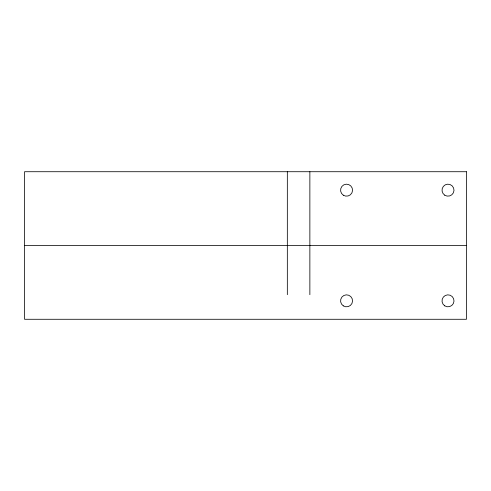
<?xml version="1.0" encoding="UTF-8"?>
<svg xmlns="http://www.w3.org/2000/svg" width="491" height="491" viewBox="0 0 491 491"><rect width="100%" height="100%" fill="white"/><g stroke="black" fill="none" stroke-linecap="round" stroke-linejoin="round"><path stroke-width="0.74" d="M24.55 245.5L466.45 245.5M309.864 171.721L309.864 294.686M287.333 171.721L287.333 294.686M466.45 171.721L24.55 171.721L24.55 319.279L466.45 319.279L466.45 171.721M343.301 195.197A5.996 5.996 0 0 0 352.55 190.477A5.996 5.996 0 0 0 343.835 184.831A5.996 5.996 0 0 0 343.301 195.197M444.748 305.862A5.996 5.996 0 0 0 453.991 301.136A5.996 5.996 0 0 0 445.276 295.496A5.996 5.996 0 0 0 444.748 305.862M343.301 305.862A5.996 5.996 0 0 0 352.55 301.136A5.996 5.996 0 0 0 343.835 295.496A5.996 5.996 0 0 0 343.301 305.862M444.748 195.197A5.996 5.996 0 0 0 453.991 190.477A5.996 5.996 0 0 0 445.276 184.831A5.996 5.996 0 0 0 444.748 195.197"/></g></svg>
